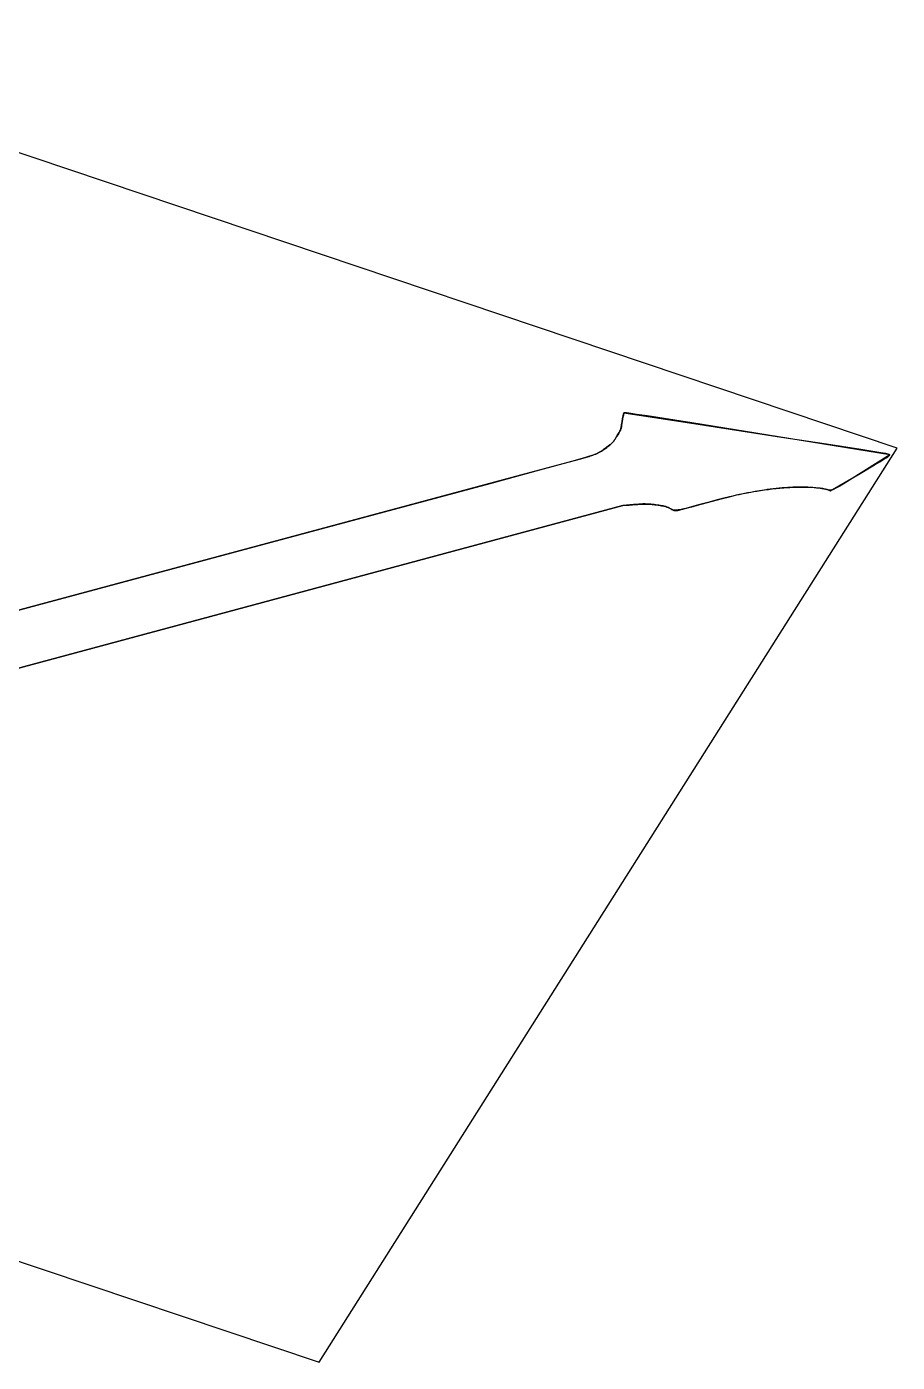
# Model space of a CAD drawing. Extents: x -19 to 976, y -62 to 664.
# Drawn here: x 503 to 976, y -62 to 664 of the extents above; entities that cross this region are included whole.
import ezdxf

# ---------------------------------------------------------------- set-up
doc = ezdxf.new("R2010")
doc.units = 0

msp = doc.modelspace()

# ---------------------------------------------------------------- linework, layer by layer
at = {"layer": '12'}
for p, q in [((975.647046, 435.054616), (294.623846, 663.977937)), ((826.168741, 449.419149), (826.440753, 451.00028)), ((826.440753, 451.00028), (826.750109, 452.577757)), ((826.750109, 452.577757), (827.096719, 454.151111)), ((827.096719, 454.151111), (862.753169, 448.847617)), ((823.534122, 441.875475), (824.535696, 443.477298)), ((824.535696, 443.477298), (824.776312, 443.893332)), ((824.776312, 443.893332), (824.993876, 444.31606)), ((824.993876, 444.31606), (825.188037, 444.744803)), ((825.188037, 444.744803), (825.358485, 445.178872)), ((825.358485, 445.178872), (825.462585, 445.498435)), ((825.462585, 445.498435), (825.554494, 445.819981)), ((825.554494, 445.819981), (825.634146, 446.14326)), ((825.634146, 446.14326), (825.744295, 446.669354)), ((825.744295, 446.669354), (825.840432, 447.196909)), ((825.840432, 447.196909), (825.922522, 447.725721)), ((825.922522, 447.725721), (826.168741, 449.419149)), ((862.753169, 448.847617), (912.710075, 441.0802)), ((817.065089, 434.930318), (817.790482, 435.457464)), ((817.790482, 435.457464), (818.499378, 435.996412)), ((818.499378, 435.996412), (819.191417, 436.546883)), ((819.191417, 436.546883), (819.607036, 436.891818)), ((819.607036, 436.891818), (820.009415, 437.244999)), ((820.009415, 437.244999), (820.398253, 437.606152)), ((820.398253, 437.606152), (820.773249, 437.975006)), ((820.773249, 437.975006), (821.134118, 438.351275)), ((821.134118, 438.351275), (821.437151, 438.700615)), ((821.437151, 438.700615), (821.725442, 439.056524)), ((821.725442, 439.056524), (821.998723, 439.418675)), ((821.998723, 439.418675), (822.256742, 439.786729)), ((822.256742, 439.786729), (822.499256, 440.160344)), ((822.499256, 440.160344), (823.534122, 441.875475)), ((912.710075, 441.0802), (937.235948, 437.319068)), ((937.235948, 437.319068), (955.872299, 434.473441)), ((661.634306, -61.526108), (975.647046, 435.054616)), ((798.874074, 428.038754), (806.46657, 430.208276)), ((806.46657, 430.208276), (808.17825, 430.715907)), ((808.17825, 430.715907), (809.881745, 431.23797)), ((809.881745, 431.23797), (810.684409, 431.493749)), ((810.684409, 431.493749), (811.481085, 431.759295)), ((811.481085, 431.759295), (811.933223, 431.916685)), ((811.933223, 431.916685), (812.377543, 432.085496)), ((812.377543, 432.085496), (812.813502, 432.265524)), ((812.813502, 432.265524), (813.037907, 432.370102)), ((813.037907, 432.370102), (813.255711, 432.481856)), ((813.255711, 432.481856), (813.466484, 432.60056)), ((813.466484, 432.60056), (814.21455, 433.042704)), ((814.21455, 433.042704), (814.948811, 433.496983)), ((814.948811, 433.496983), (815.668893, 433.963172)), ((815.668893, 433.963172), (816.37444, 434.441029)), ((816.37444, 434.441029), (817.065089, 434.930318)), ((971.553977, 431.457932), (949.61207, 417.650144)), ((955.872299, 434.473441), (965.593044, 432.945602)), ((965.593044, 432.945602), (966.764078, 432.749399)), ((966.764078, 432.749399), (967.932015, 432.543618)), ((967.932015, 432.543618), (968.631138, 432.411861)), ((968.631138, 432.411861), (969.326129, 432.268959)), ((969.326129, 432.268959), (969.790772, 432.163946)), ((969.790772, 432.163946), (970.250241, 432.047458)), ((970.250241, 432.047458), (970.540946, 431.964882)), ((970.540946, 431.964882), (970.822754, 431.867276)), ((970.822754, 431.867276), (971.094203, 431.755144)), ((971.094203, 431.755144), (971.261308, 431.667864)), ((971.261308, 431.667864), (971.415115, 431.568438)), ((971.415115, 431.568438), (971.553977, 431.457932)), ((754.442328, 415.884998), (781.550197, 423.251657)), ((781.550197, 423.251657), (798.874074, 428.038754)), ((719.328804, 406.406902), (754.442328, 415.884998)), ((914.573495, 413.565655), (913.032091, 413.442629)), ((916.117566, 413.669382), (914.573495, 413.565655)), ((917.663852, 413.753776), (916.117566, 413.669382)), ((918.825749, 413.804631), (917.663852, 413.753776)), ((919.988539, 413.843156), (918.825749, 413.804631)), ((921.151975, 413.869347), (919.988539, 413.843156)), ((922.315808, 413.8832), (921.151975, 413.869347)), ((923.479797, 413.884707), (922.315808, 413.8832)), ((924.646648, 413.871439), (923.479797, 413.884707)), ((925.812915, 413.841413), (924.646648, 413.871439)), ((926.978143, 413.794646), (925.812915, 413.841413)), ((927.938771, 413.741271), (926.978143, 413.794646)), ((928.897734, 413.673837), (927.938771, 413.741271)), ((929.854647, 413.592374), (928.897734, 413.673837)), ((930.80912, 413.496916), (929.854647, 413.592374)), ((943.008502, 413.610166), (942.316159, 413.227596)), ((943.690831, 414.002181), (943.008502, 413.610166)), ((944.36291, 414.403501), (943.690831, 414.002181)), ((946.248893, 415.556128), (944.36291, 414.403501)), ((949.61207, 417.650144), (946.248893, 415.556128)), ((635.753426, 383.930618), (719.328804, 406.406902)), ((878.568183, 407.123381), (872.659285, 405.574493)), ((881.499897, 407.865752), (878.568183, 407.123381)), ((884.443118, 408.583512), (881.499897, 407.865752)), ((886.281215, 409.012998), (884.443118, 408.583512)), ((888.126423, 409.425956), (886.281215, 409.012998)), ((889.978465, 409.822324), (888.126423, 409.425956)), ((892.988003, 410.429108), (889.978465, 409.822324)), ((896.010385, 411.00096), (892.988003, 410.429108)), ((898.446294, 411.441439), (896.010385, 411.00096)), ((900.889947, 411.858486), (898.446294, 411.441439)), ((903.340921, 412.252029), (900.889947, 411.858486)), ((904.962785, 412.496243), (903.340921, 412.252029)), ((906.589352, 412.72323), (904.962785, 412.496243)), ((908.220273, 412.932937), (906.589352, 412.72323)), ((909.855208, 413.12532), (908.220273, 412.932937)), ((911.493809, 413.300341), (909.855208, 413.12532)), ((913.032091, 413.442629), (911.493809, 413.300341)), ((931.760772, 413.387497), (930.80912, 413.496916)), ((932.709219, 413.264166), (931.760772, 413.387497)), ((933.702488, 413.118513), (932.709219, 413.264166)), ((934.691924, 412.959597), (933.702488, 413.118513)), ((935.677192, 412.787473), (934.691924, 412.959597)), ((937.385425, 412.462151), (935.677192, 412.787473)), ((938.11664, 412.33291), (937.385425, 412.462151)), ((938.394248, 412.290265), (938.11664, 412.33291)), ((938.674647, 412.258783), (938.394248, 412.290265)), ((938.956994, 412.238552), (938.674647, 412.258783)), ((939.240434, 412.229638), (938.956994, 412.238552)), ((939.470777, 412.23641), (939.240434, 412.229638)), ((939.699741, 412.255974), (939.470777, 412.23641)), ((939.925992, 412.288216), (939.699741, 412.255974)), ((940.179787, 412.340766), (939.925992, 412.288216)), ((940.428523, 412.404902), (940.179787, 412.340766)), ((940.671204, 412.480368), (940.428523, 412.404902)), ((940.906858, 412.566861), (940.671204, 412.480368)), ((941.271499, 412.717697), (940.906858, 412.566861)), ((941.628253, 412.878245), (941.271499, 412.717697)), ((941.976632, 413.048287), (941.628253, 412.878245)), ((942.316159, 413.227596), (941.976632, 413.048287)), ((826.502294, 403.804908), (432.582106, 297.951429)), ((832.339942, 404.351535), (826.502294, 403.804908)), ((833.799513, 404.483147), (832.339942, 404.351535)), ((835.261363, 404.600552), (833.799513, 404.483147)), ((835.97172, 404.648771), (835.261363, 404.600552)), ((836.683371, 404.685433), (835.97172, 404.648771)), ((837.395971, 404.710519), (836.683371, 404.685433)), ((838.109159, 404.724017), (837.395971, 404.710519)), ((838.790682, 404.720097), (838.109159, 404.724017)), ((839.471817, 404.70286), (838.790682, 404.720097)), ((840.152074, 404.672321), (839.471817, 404.70286)), ((840.830963, 404.628498), (840.152074, 404.672321)), ((841.727074, 404.554774), (840.830963, 404.628498)), ((842.62107, 404.468487), (841.727074, 404.554774)), ((843.512622, 404.369668), (842.62107, 404.468487)), ((844.407366, 404.263909), (843.512622, 404.369668)), ((845.300118, 404.149535), (844.407366, 404.263909)), ((846.190713, 404.026566), (845.300118, 404.149535)), ((846.987325, 403.906717), (846.190713, 404.026566)), ((847.779463, 403.772037), (846.987325, 403.906717)), ((848.566618, 403.622619), (847.779463, 403.772037)), ((849.025543, 403.524668), (848.566618, 403.622619)), ((849.47902, 403.414052), (849.025543, 403.524668)), ((849.926391, 403.290925), (849.47902, 403.414052)), ((850.367009, 403.155472), (849.926391, 403.290925)), ((850.728006, 403.028896), (850.367009, 403.155472)), ((851.080221, 402.889783), (850.728006, 403.028896)), ((851.422827, 402.738458), (851.080221, 402.889783)), ((851.755035, 402.575271), (851.422827, 402.738458)), ((852.16453, 402.350502), (851.755035, 402.575271)), ((852.564547, 402.116834), (852.16453, 402.350502)), ((853.292947, 401.662147), (852.564547, 402.116834)), ((853.640552, 401.458019), (853.292947, 401.662147)), ((853.997156, 401.262317), (853.640552, 401.458019)), ((854.163838, 401.181273), (853.997156, 401.262317)), ((854.339852, 401.111503), (854.163838, 401.181273)), ((854.523773, 401.053573), (854.339852, 401.111503)), ((854.714101, 401.007958), (854.523773, 401.053573)), ((854.937926, 400.978985), (854.714101, 401.007958)), ((855.16461, 400.966542), (854.937926, 400.978985)), ((855.391862, 400.970755), (855.16461, 400.966542)), ((855.617385, 400.991582), (855.391862, 400.970755)), ((855.902264, 401.029266), (855.617385, 400.991582)), ((856.184514, 401.076309), (855.902264, 401.029266)), ((856.463556, 401.13261), (856.184514, 401.076309)), ((857.028438, 401.261859), (856.463556, 401.13261)), ((857.58758, 401.403756), (857.028438, 401.261859)), ((858.293185, 401.593964), (857.58758, 401.403756)), ((858.995483, 401.790568), (858.293185, 401.593964)), ((862.624407, 402.832375), (858.995483, 401.790568)), ((867.631925, 404.222735), (862.624407, 402.832375)), ((872.659285, 405.574493), (867.631925, 404.222735)), ((461.436483, 337.124065), (635.753426, 383.930618)), ((-19.429907, 167.410999), (661.634306, -61.526108))]:
    msp.add_line(p, q, dxfattribs=at)
at = {"layer": '13'}
for p, q in [((826.41669, 450.728381), (826.237322, 449.582975)), ((826.619747, 451.871684), (826.41669, 450.728381)), ((826.846443, 453.012622), (826.619747, 451.871684)), ((827.096734, 454.150935), (826.846443, 453.012622)), ((827.189188, 454.181549), (827.096734, 454.150935)), ((827.096734, 454.150935), (827.096734, 454.150935)), ((827.286869, 454.201775), (827.189188, 454.181549)), ((827.387591, 454.211167), (827.286869, 454.201775)), ((827.618578, 454.213567), (827.387591, 454.211167)), ((827.849324, 454.20546), (827.618578, 454.213567)), ((828.182999, 454.177022), (827.849324, 454.20546)), ((828.51641, 454.145632), (828.182999, 454.177022)), ((828.952581, 454.09756), (828.51641, 454.145632)), ((829.906298, 453.98105), (828.952581, 454.09756)), ((830.858031, 453.85622), (829.906298, 453.98105)), ((834.045513, 453.409098), (830.858031, 453.85622)), ((839.723603, 452.559245), (834.045513, 453.409098)), ((864.136326, 448.735778), (839.723603, 452.559245)), ((824.389323, 443.143553), (823.810351, 442.257298)), ((824.622384, 443.522724), (824.389323, 443.143553)), ((824.838326, 443.907245), (824.622384, 443.522724)), ((825.036921, 444.296705), (824.838326, 443.907245)), ((825.217957, 444.69069), (825.036921, 444.296705)), ((825.381238, 445.088778), (825.217957, 444.69069)), ((825.502743, 445.442177), (825.381238, 445.088778)), ((825.609367, 445.798123), (825.502743, 445.442177)), ((825.701008, 446.15628), (825.609367, 445.798123)), ((825.821334, 446.714471), (825.701008, 446.15628)), ((825.920609, 447.274857), (825.821334, 446.714471)), ((826.237322, 449.582975), (825.920609, 447.274857)), ((911.174743, 441.213804), (864.136326, 448.735778)), ((818.666125, 436.117599), (816.996336, 434.855395)), ((819.491449, 436.766311), (818.666125, 436.117599)), ((819.890893, 437.098016), (819.491449, 436.766311)), ((820.273381, 437.440181), (819.890893, 437.098016)), ((820.638397, 437.792346), (820.273381, 437.440181)), ((820.985446, 438.154036), (820.638397, 437.792346)), ((821.304166, 438.529905), (820.985446, 438.154036)), ((821.60512, 438.913478), (821.304166, 438.529905)), ((821.887953, 439.304315), (821.60512, 438.913478)), ((822.152338, 439.701958), (821.887953, 439.304315)), ((823.219595, 441.375188), (822.152338, 439.701958)), ((823.810351, 442.257298), (823.219595, 441.375188)), ((971.553992, 431.457764), (911.174743, 441.213804)), ((803.53585, 429.087156), (796.687589, 427.221683)), ((805.46354, 429.623115), (803.53585, 429.087156)), ((807.383503, 430.17362), (805.46354, 429.623115)), ((808.122246, 430.394446), (807.383503, 430.17362)), ((808.855772, 430.624329), (808.122246, 430.394446)), ((809.504582, 430.842018), (808.855772, 430.624329)), ((810.143573, 431.074638), (809.504582, 430.842018)), ((810.895392, 431.368037), (810.143573, 431.074638)), ((811.634643, 431.677953), (810.895392, 431.368037)), ((812.360633, 432.004103), (811.634643, 431.677953)), ((812.881619, 432.253339), (812.360633, 432.004103)), ((813.39272, 432.513229), (812.881619, 432.253339)), ((813.893519, 432.783562), (813.39272, 432.513229)), ((814.383628, 433.064126), (813.893519, 432.783562)), ((814.992628, 433.441157), (814.383628, 433.064126)), ((815.584574, 433.832358), (814.992628, 433.441157)), ((816.15885, 434.237321), (815.584574, 433.832358)), ((816.996336, 434.855395), (816.15885, 434.237321)), ((966.084669, 427.626212), (968.900951, 429.365569)), ((968.900951, 429.365569), (969.685782, 429.865817)), ((969.685782, 429.865817), (970.457622, 430.376698)), ((970.457622, 430.376698), (970.794802, 430.611193)), ((970.794802, 430.611193), (971.121127, 430.853717)), ((971.121127, 430.853717), (971.265289, 430.970338)), ((971.265289, 430.970338), (971.36934, 431.064293)), ((971.36934, 431.064293), (971.469978, 431.161896)), ((971.469978, 431.161896), (971.525911, 431.237503)), ((971.525911, 431.237503), (971.567462, 431.317891)), ((971.571269, 431.412107), (971.553992, 431.457764)), ((971.567462, 431.317891), (971.575823, 431.36486)), ((971.575823, 431.36486), (971.571269, 431.412107)), ((796.687589, 427.221683), (770.897764, 420.286123)), ((947.40302, 416.578595), (955.557569, 421.34135)), ((955.557569, 421.34135), (963.242775, 425.90914)), ((963.242775, 425.90914), (966.084669, 427.626212)), ((770.897764, 420.286123), (709.870502, 403.898205)), ((913.972898, 413.469433), (916.053043, 413.624387)), ((916.053043, 413.624387), (917.35726, 413.708388)), ((917.35726, 413.708388), (918.662979, 413.778873)), ((918.662979, 413.778873), (919.969941, 413.835831)), ((919.969941, 413.835831), (921.27788, 413.879245)), ((921.27788, 413.879245), (922.586532, 413.909108)), ((922.586532, 413.909108), (923.824938, 413.920681)), ((923.824938, 413.920681), (925.063437, 413.916994)), ((925.063437, 413.916994), (926.301675, 413.898043)), ((926.301675, 413.898043), (927.539293, 413.863836)), ((927.539293, 413.863836), (928.775942, 413.814386)), ((928.775942, 413.814386), (929.681227, 413.767425)), ((929.681227, 413.767425), (930.585407, 413.71027)), ((930.585407, 413.71027), (931.488266, 413.642933)), ((931.488266, 413.642933), (932.261578, 413.575843)), ((932.261578, 413.575843), (933.03292, 413.497629)), ((939.190012, 411.869542), (947.40302, 416.578595)), ((867.041002, 404.002137), (880.621877, 407.663153)), ((880.621877, 407.663153), (884.424252, 408.654437)), ((884.424252, 408.654437), (888.248944, 409.598983)), ((888.248944, 409.598983), (889.740297, 409.945075)), ((889.740297, 409.945075), (891.238799, 410.27433)), ((891.238799, 410.27433), (892.7441, 410.586674)), ((892.7441, 410.586674), (894.255837, 410.88203)), ((894.255837, 410.88203), (895.936726, 411.185937)), ((895.936726, 411.185937), (897.623846, 411.470906)), ((897.623846, 411.470906), (899.316796, 411.736866)), ((899.316796, 411.736866), (901.407283, 412.050559)), ((901.407283, 412.050559), (903.503635, 412.342713)), ((903.503635, 412.342713), (905.605431, 412.613271)), ((905.605431, 412.613271), (907.712253, 412.862179)), ((907.712253, 412.862179), (909.823684, 413.089388)), ((909.823684, 413.089388), (911.896279, 413.291086)), ((911.896279, 413.291086), (913.972898, 413.469433)), ((933.03292, 413.497629), (933.801993, 413.408319)), ((933.801993, 413.408319), (934.420088, 413.325833)), ((934.420088, 413.325833), (935.03457, 413.230074)), ((935.03457, 413.230074), (935.644905, 413.121124)), ((935.644905, 413.121124), (936.065431, 413.036782)), ((936.065431, 413.036782), (936.480931, 412.940106)), ((936.480931, 412.940106), (936.890725, 412.831252)), ((936.890725, 412.831252), (937.294147, 412.710401)), ((937.294147, 412.710401), (937.690529, 412.577748)), ((937.690529, 412.577748), (938.085649, 412.424468)), ((938.085649, 412.424468), (938.468095, 412.25496)), ((938.468095, 412.25496), (938.836618, 412.069784)), ((938.836618, 412.069784), (939.190012, 411.869542)), ((432.582121, 297.951305), (826.502309, 403.804749)), ((709.870502, 403.898205), (461.436498, 337.123928)), ((826.502309, 403.804749), (828.241785, 403.986449)), ((828.241785, 403.986449), (829.984832, 404.148914)), ((829.984832, 404.148914), (831.731056, 404.292109)), ((831.731056, 404.292109), (833.480056, 404.416001)), ((833.480056, 404.416001), (834.631049, 404.488585)), ((834.631049, 404.488585), (835.78324, 404.550239)), ((835.78324, 404.550239), (836.936435, 404.600953)), ((836.936435, 404.600953), (837.71316, 404.627284)), ((837.71316, 404.627284), (838.49045, 404.642238)), ((838.49045, 404.642238), (839.268001, 404.645811)), ((839.268001, 404.645811), (840.04549, 404.638001)), ((840.04549, 404.638001), (840.676864, 404.617398)), ((840.676864, 404.617398), (841.307211, 404.584037)), ((841.307211, 404.584037), (841.936046, 404.53794)), ((841.936046, 404.53794), (842.562887, 404.479144)), ((842.562887, 404.479144), (843.288532, 404.3965)), ((843.288532, 404.3965), (844.012283, 404.305477)), ((844.012283, 404.305477), (845.788087, 404.059614)), ((845.788087, 404.059614), (846.839778, 403.904111)), ((846.839778, 403.904111), (847.502509, 403.796979)), ((847.502509, 403.796979), (848.160939, 403.676555)), ((848.160939, 403.676555), (848.814555, 403.542924)), ((848.814555, 403.542924), (849.253204, 403.441758)), ((849.253204, 403.441758), (849.685896, 403.327773)), ((849.685896, 403.327773), (850.111932, 403.201153)), ((850.111932, 403.201153), (850.530616, 403.062108)), ((850.530616, 403.062108), (850.907781, 402.919428)), ((850.907781, 402.919428), (851.272503, 402.760482)), ((851.272503, 402.760482), (851.623465, 402.585844)), ((851.623465, 402.585844), (851.959401, 402.396144)), ((851.959401, 402.396144), (852.281352, 402.19286)), ((852.281352, 402.19286), (852.609447, 401.99487)), ((852.609447, 401.99487), (852.821741, 401.884021)), ((852.821741, 401.884021), (853.046187, 401.786719)), ((853.046187, 401.786719), (853.281156, 401.703672)), ((853.281156, 401.703672), (853.524952, 401.63548)), ((853.524952, 401.63548), (853.775813, 401.582632)), ((853.775813, 401.582632), (854.031926, 401.545515)), ((854.031926, 401.545515), (854.319473, 401.517934)), ((854.319473, 401.517934), (854.608625, 401.50156)), ((854.608625, 401.50156), (854.898566, 401.496436)), ((854.898566, 401.496436), (855.188467, 401.502582)), ((855.188467, 401.502582), (855.726031, 401.533066)), ((855.726031, 401.533066), (856.260958, 401.582379)), ((856.260958, 401.582379), (856.792008, 401.650405)), ((856.792008, 401.650405), (857.533746, 401.767487)), ((857.533746, 401.767487), (858.271441, 401.897438)), ((858.271441, 401.897438), (859.004675, 402.040183)), ((859.004675, 402.040183), (859.733025, 402.195644)), ((859.733025, 402.195644), (861.089331, 402.500524)), ((861.089331, 402.500524), (862.438243, 402.822363)), ((862.438243, 402.822363), (864.744767, 403.401585)), ((864.744767, 403.401585), (867.041002, 404.002137))]:
    msp.add_line(p, q, dxfattribs=at)

doc.saveas('drawing.dxf')
